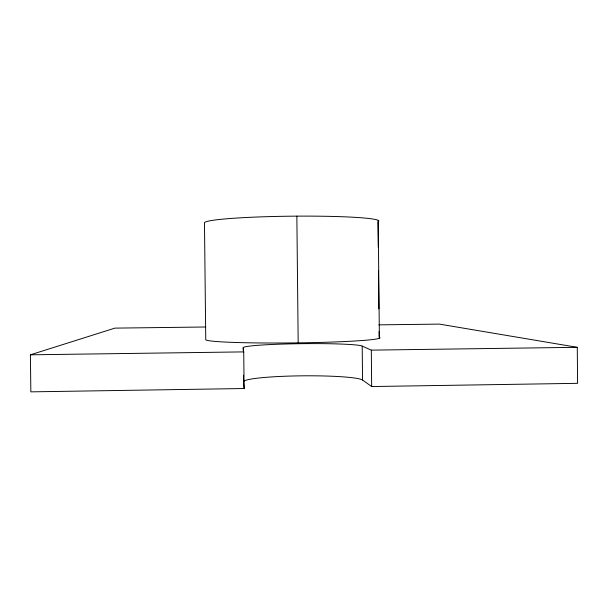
<?xml version="1.0" encoding="UTF-8"?>
<svg xmlns="http://www.w3.org/2000/svg" width="608" height="608" viewBox="0 0 608 608"><rect width="100%" height="100%" fill="white"/><g stroke="black" fill="none" stroke-linecap="round" stroke-linejoin="round"><path stroke-width="0.91" d="M244.12 388.527L243.572 381.854A59.728 5.442 -0.5 0 1 299.326 375.866A59.728 5.442 -0.5 0 1 362.55 380.038L371.67 386.544L577.6 383.329L577.273 347.32L371.306 350.14L362.208 346.089A59.736 3.428 -0.6 0 0 298.992 343.71A59.736 3.428 -0.6 0 0 243.208 347.692L243.724 351.888L244.12 388.527L30.841 391.856L30.4 354.814L114.904 328.122L205.633 326.998M30.4 354.814L243.724 351.888M378.822 324.854L439.432 324.11L577.273 347.32M296.856 216.144L298.178 342.859M243.208 347.692L243.238 350.535M243.504 375.212L243.572 381.854M378.206 220.362L379.392 338.291M378.244 247.403L377.986 221.882A87.21 5.799 -0.6 0 0 296.43 216.144A87.21 5.799 -0.6 0 0 204.478 223.098L205.747 339.439A87.164 4.256 -0.6 0 0 297.745 342.866A87.164 4.256 -0.6 0 0 379.141 337.182L379.088 331.512M378.48 271.024L378.86 308.826M371.306 350.14L371.67 386.544M362.208 346.089L362.55 380.038"/></g></svg>
